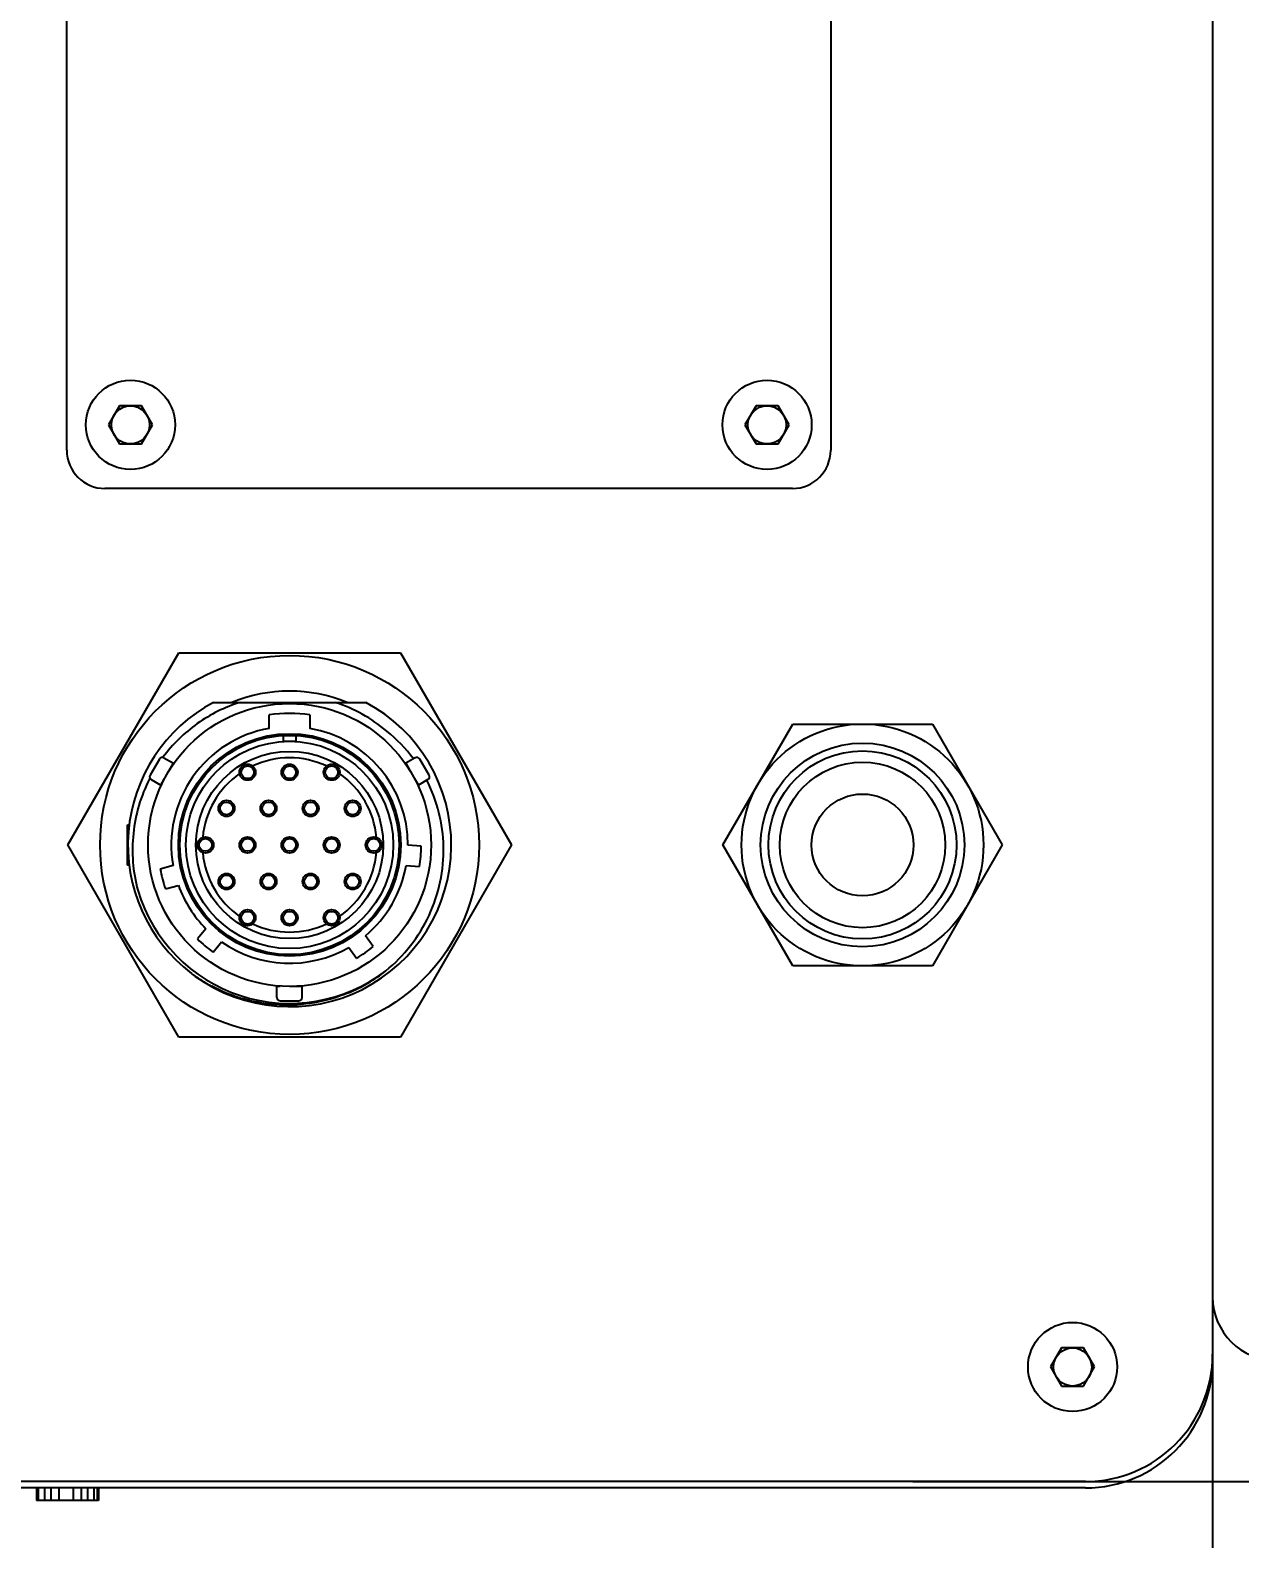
# Model space of a CAD drawing. Header units: millimetres. Extents: x 5828 to 7155, y 123 to 421.
# Drawn here: x 6518.35 to 6523.1, y 227.45 to 233.37 of the extents above; entities that cross this region are included whole.
import ezdxf

# ---------------------------------------------------------------- set-up
doc = ezdxf.new("R2010")
doc.units = ezdxf.units.MM
doc.layers.add('外形图', color=7, linetype='Continuous')
doc.layers.add('尺寸标注', color=7, linetype='Continuous')
doc.styles.add('微软雅黑', font='msyh.ttc', dxfattribs={"height": 2})
doc.dimstyles.new('尺寸标注_1_20比例', dxfattribs={"dimtxt": 1.5, "dimasz": 1.25, "dimexe": 0.5, "dimexo": 0.4, "dimgap": 0.5, "dimtad": 1, "dimdec": 1, "dimlfac": 20, "dimdsep": 46, "dimtxsty": '微软雅黑', "dimcen": 0.09, "dimadec": 0, "dimazin": 0, "dimtp": 0.01, "dimtm": 0.01, "dimtfac": 1, "dimtdec": 1, "dimtofl": 0, "dimtmove": 0, "dimatfit": 3, "dimfxl": 1, "dimtolj": 1, "dimarcsym": 0})

# ---------------------------------------------------------------- blocks, each defined once
blk = doc.blocks.new('*D1059')
at = {"layer": 'Defpoints', "color": 0}
for p in [(6521.0933, 236.1739), (6521.4123, 227.6737), (6533.7991, 227.6737)]:
    blk.add_point(p, dxfattribs=at)
at = {"layer": '尺寸标注', "color": 0, "linetype": 'Continuous', "lineweight": -2}
for p, q in [((6521.4933, 236.1739), (6534.2991, 236.1739)), ((6533.7991, 234.9239), (6533.7991, 228.9237)), ((6521.8123, 227.6737), (6534.2991, 227.6737))]:
    blk.add_line(p, q, dxfattribs=at)
at = {"layer": '尺寸标注', "color": 0}
for points in [[(6534.0075, 234.9239), (6533.5908, 234.9239), (6533.7991, 236.1739)], [(6533.5908, 228.9237), (6534.0075, 228.9237), (6533.7991, 227.6737)]]:
    blk.add_solid(points, dxfattribs=at)
at = {"layer": '尺寸标注', "color": 0, "insert": (6532.2085, 231.9238), "char_height": 2, "attachment_point": 5, "rotation": 90, "style": '微软雅黑'}
blk.add_mtext('\\A1;\\A1;{\\H1.05x;170}', dxfattribs=at)
blk = doc.blocks.new('*D1060')
at = {"layer": 'Defpoints', "color": 0}
for p in [(6511.7396, 231.3231), (6522.9899, 231.2412), (6511.7396, 221.9691)]:
    blk.add_point(p, dxfattribs=at)
at = {"layer": '尺寸标注', "color": 0, "linetype": 'Continuous', "lineweight": -2}
for p, q in [((6511.7396, 230.9231), (6511.7396, 221.4691)), ((6522.9899, 230.8412), (6522.9899, 221.4691)), ((6521.7399, 221.9691), (6512.9896, 221.9691))]:
    blk.add_line(p, q, dxfattribs=at)
at = {"layer": '尺寸标注', "color": 0}
for points in [[(6512.9896, 222.1775), (6512.9896, 221.7608), (6511.7396, 221.9691)], [(6521.7399, 221.7608), (6521.7399, 222.1775), (6522.9899, 221.9691)]]:
    blk.add_solid(points, dxfattribs=at)
at = {"layer": '尺寸标注', "color": 0, "insert": (6517.3647, 223.555), "char_height": 2, "attachment_point": 5, "style": '微软雅黑'}
blk.add_mtext('\\A1;\\A1;{\\H1.05x;225}', dxfattribs=at)

msp = doc.modelspace()

# ---------------------------------------------------------------- linework, layer by layer
at = {"layer": '外形图', "color": 0, "linetype": 'Continuous'}
for p, q in [((6522.9899, 235.6739), (6522.9899, 228.1737)), ((6518.4898, 231.7238), (6518.4898, 234.8739)), ((6521.4898, 234.8739), (6521.4898, 231.7238)), ((6518.6965, 231.8988), (6518.6532, 231.8238)), ((6518.7831, 231.8988), (6518.6965, 231.8988)), ((6518.8264, 231.8238), (6518.7831, 231.8988)), ((6521.1965, 231.8988), (6521.1532, 231.8238)), ((6521.2831, 231.8988), (6521.1965, 231.8988)), ((6521.3264, 231.8238), (6521.2831, 231.8988)), ((6518.6532, 231.8238), (6518.6965, 231.7488)), ((6518.7831, 231.7488), (6518.8264, 231.8238)), ((6521.1532, 231.8238), (6521.1965, 231.7488)), ((6521.2831, 231.7488), (6521.3264, 231.8238)), ((6518.6965, 231.7488), (6518.7831, 231.7488)), ((6521.1965, 231.7488), (6521.2831, 231.7488)), ((6521.3398, 231.5738), (6518.6398, 231.5738)), ((6518.4937, 230.1738), (6518.9292, 230.9282)), ((6518.9292, 230.9282), (6519.8003, 230.9282)), ((6519.8003, 230.9282), (6520.2359, 230.1738)), ((6519.0655, 230.7338), (6519.664, 230.7338)), ((6519.2848, 230.6316), (6519.2848, 230.6844)), ((6519.4448, 230.6844), (6519.4448, 230.6316)), ((6521.0664, 230.1738), (6521.3406, 230.6488)), ((6521.3406, 230.6488), (6521.8891, 230.6488)), ((6521.8891, 230.6488), (6522.1633, 230.1738)), ((6519.3394, 230.6035), (6519.3394, 230.5814)), ((6519.3394, 230.5814), (6519.3902, 230.5814)), ((6519.3902, 230.5814), (6519.3902, 230.6035)), ((6518.8536, 230.5114), (6518.8168, 230.4476)), ((6518.8676, 230.5183), (6518.8671, 230.5176)), ((6518.871, 230.5161), (6518.9083, 230.4945)), ((6518.8934, 230.4686), (6518.9083, 230.4945)), ((6519.8586, 230.5161), (6519.8212, 230.4945)), ((6519.8212, 230.4945), (6519.8361, 230.4686)), ((6519.9128, 230.4476), (6519.876, 230.5114)), ((6518.8214, 230.4303), (6518.8588, 230.4087)), ((6518.8588, 230.4087), (6518.8737, 230.4345)), ((6518.9031, 230.4854), (6518.9043, 230.4847)), ((6519.8265, 230.4854), (6519.8252, 230.4847)), ((6519.8558, 230.4345), (6519.8707, 230.4087)), ((6519.9081, 230.4303), (6519.8707, 230.4087)), ((6518.8641, 230.4178), (6518.8653, 230.417)), ((6519.8655, 230.4178), (6519.8643, 230.417)), ((6518.7285, 230.2531), (6518.7347, 230.2531)), ((6518.7285, 230.0944), (6518.7285, 230.2531)), ((6518.9292, 229.4193), (6518.4937, 230.1738)), ((6520.2359, 230.1738), (6519.8003, 229.4193)), ((6519.8817, 230.1687), (6519.8296, 230.1732)), ((6521.3406, 229.6987), (6521.0664, 230.1738)), ((6522.1633, 230.1738), (6521.8891, 229.6987)), ((6518.7347, 230.0944), (6518.7285, 230.0944)), ((6518.9071, 230.0925), (6518.8566, 230.079)), ((6519.8226, 230.0935), (6519.8747, 230.089)), ((6518.8773, 230.0017), (6518.9278, 230.0152)), ((6519.0365, 229.8447), (6519.0029, 229.8047)), ((6519.0642, 229.7533), (6519.0977, 229.7933)), ((6519.6931, 229.7745), (6519.6632, 229.8173)), ((6519.5976, 229.7714), (6519.6276, 229.7287)), ((6521.8891, 229.6987), (6521.3406, 229.6987)), ((6518.9932, 229.6591), (6518.9928, 229.6594)), ((6519.0516, 229.6228), (6519.051, 229.6232)), ((6519.3152, 229.5749), (6519.3152, 229.6181)), ((6519.3274, 229.6181), (6519.3153, 229.6181)), ((6519.3257, 229.6181), (6519.3257, 229.6195)), ((6519.4143, 229.6181), (6519.3648, 229.6181)), ((6519.4038, 229.6181), (6519.4038, 229.6195)), ((6519.4143, 229.5749), (6519.4143, 229.6181)), ((6519.328, 229.5622), (6519.4016, 229.5622)), ((6519.8003, 229.4193), (6518.9292, 229.4193)), ((6522.3966, 228.1987), (6522.3533, 228.1237)), ((6522.4832, 228.1987), (6522.3966, 228.1987)), ((6522.5265, 228.1237), (6522.4832, 228.1987)), ((6522.3533, 228.1237), (6522.3966, 228.0487)), ((6522.4832, 228.0487), (6522.5265, 228.1237)), ((6522.3966, 228.0487), (6522.4832, 228.0487)), ((6522.4899, 227.6737), (6512.2396, 227.6737)), ((6522.4899, 227.6487), (6512.2396, 227.6487)), ((6518.371, 227.6487), (6518.371, 227.5987)), ((6518.3773, 227.6487), (6518.3773, 227.5987)), ((6518.4023, 227.6487), (6518.4023, 227.5987)), ((6518.4273, 227.6487), (6518.4273, 227.5987)), ((6518.4585, 227.6487), (6518.4585, 227.5987)), ((6518.5148, 227.6487), (6518.5148, 227.5987)), ((6518.546, 227.6487), (6518.546, 227.5987)), ((6518.571, 227.6487), (6518.571, 227.5987)), ((6518.596, 227.6487), (6518.596, 227.5987)), ((6518.6085, 227.6487), (6518.6085, 227.5987)), ((6518.6148, 227.6487), (6518.6148, 227.5987)), ((6518.6148, 227.5987), (6518.371, 227.5987))]:
    msp.add_line(p, q, dxfattribs=at)
for centre, radius in [((6518.7398, 231.8238), 0.175), ((6521.2398, 231.8238), 0.175), ((6518.7398, 231.8238), 0.075), ((6521.2398, 231.8238), 0.075), ((6519.3648, 230.1738), 0.7442), ((6519.3648, 230.1738), 0.5556), ((6519.3648, 230.1738), 0.4369), ((6521.6148, 230.1738), 0.475), ((6519.3648, 230.1738), 0.4305), ((6519.3648, 230.1738), 0.407), ((6521.6148, 230.1738), 0.4), ((6519.3648, 230.1738), 0.3677), ((6519.1997, 230.4595), 0.0318), ((6519.3648, 230.4595), 0.0318), ((6519.5299, 230.4595), 0.0318), ((6521.6148, 230.1738), 0.3693), ((6521.6148, 230.1738), 0.325), ((6519.1997, 230.4595), 0.025), ((6519.3648, 230.4595), 0.025), ((6519.5299, 230.4595), 0.025), ((6521.6148, 230.1738), 0.2), ((6519.1171, 230.3173), 0.0318), ((6519.1171, 230.3173), 0.025), ((6519.2822, 230.3173), 0.0318), ((6519.2822, 230.3173), 0.025), ((6519.4473, 230.3173), 0.0318), ((6519.4473, 230.3173), 0.025), ((6519.6124, 230.3173), 0.0318), ((6519.6124, 230.3173), 0.025), ((6519.0346, 230.1738), 0.0318), ((6519.0346, 230.1738), 0.025), ((6519.1997, 230.1738), 0.0318), ((6519.1997, 230.1738), 0.025), ((6519.3648, 230.1738), 0.0318), ((6519.3648, 230.1738), 0.025), ((6519.5299, 230.1738), 0.0318), ((6519.5299, 230.1738), 0.025), ((6519.695, 230.1738), 0.0318), ((6519.695, 230.1738), 0.025), ((6519.1171, 230.0302), 0.0318), ((6519.1171, 230.0302), 0.025), ((6519.2822, 230.0302), 0.0318), ((6519.2822, 230.0302), 0.025), ((6519.4473, 230.0302), 0.0318), ((6519.4473, 230.0302), 0.025), ((6519.6124, 230.0302), 0.0318), ((6519.6124, 230.0302), 0.025), ((6519.1997, 229.888), 0.0318), ((6519.1997, 229.888), 0.025), ((6519.3648, 229.888), 0.0318), ((6519.3648, 229.888), 0.025), ((6519.5299, 229.888), 0.0318), ((6519.5299, 229.888), 0.025), ((6522.4399, 228.1237), 0.175), ((6522.4399, 228.1237), 0.075)]:
    msp.add_circle(centre, radius, dxfattribs=at)
for centre, radius, start, end in [((6518.6398, 231.7238), 0.15, 180, 270), ((6521.3398, 231.7238), 0.15, 270, 0), ((6519.3648, 230.1738), 0.635, 118.11543, 232.58488), ((6519.3648, 230.1738), 0.635, 234.17111, 61.88457), ((6519.3648, 230.1738), 0.6042, 67.96151, 112.0346), ((6519.3648, 230.1738), 0.5877, 49.50001, 72.37802), ((6519.3648, 230.1738), 0.5169, 81.09532, 98.90468), ((6519.3648, 230.1738), 0.4648, 99.91175, 190.0627), ((6519.3648, 230.1738), 0.4648, 359.9373, 80.08825), ((6519.3783, 230.1598), 0.5898, 36.67796, 51.38535), ((6518.8646, 230.5051), 0.0127, 60, 150), ((6519.3648, 230.1738), 0.3423, 64.97698, 115.02302), ((6519.865, 230.5051), 0.0127, 30, 120), ((6519.3557, 230.1566), 0.6075, 152.66431, 152.90405), ((6518.8278, 230.4413), 0.0127, 150, 240), ((6519.3648, 230.1738), 0.3423, 125.01428, 174.99309), ((6519.3648, 230.1738), 0.3423, 5.00765, 54.98629), ((6519.9018, 230.4413), 0.0127, 300, 30), ((6519.3695, 230.1547), 0.6, 1.20818, 27.06461), ((6519.3648, 230.1738), 0.3423, 185.00765, 234.98629), ((6519.3648, 230.1738), 0.3423, 305.01428, 354.99309), ((6519.3648, 230.1738), 0.5169, 350.56112, 359.43888), ((6519.3648, 230.1738), 0.64, 185.38122, 187.19559), ((6519.3648, 230.1738), 0.5169, 190.56112, 199.43888), ((6519.3648, 230.1738), 0.4648, 309.9373, 350.0627), ((6519.3648, 230.1738), 0.6223, 196.58493, 307.41507), ((6519.3648, 230.1738), 0.4648, 199.9373, 225.0627), ((6519.3648, 230.1738), 0.3423, 244.97698, 295.02302), ((6519.3648, 230.1738), 0.5169, 225.56112, 234.43888), ((6519.3648, 230.1738), 0.4648, 234.9373, 300.0627), ((6519.3648, 230.1738), 0.5169, 300.56112, 309.43888), ((6519.3563, 230.1787), 0.6339, 233.46344, 235.00431), ((6519.3564, 230.1688), 0.6236, 292.58752, 308.30435), ((6519.3571, 230.1798), 0.6353, 235.05277, 241.19661), ((6519.3557, 230.1773), 0.6323, 241.26134, 242.03892), ((6519.328, 229.5749), 0.0127, 180, 270), ((6519.4016, 229.5749), 0.0127, 270, 0), ((6523.2399, 228.3987), 0.25, 180, 270), ((6522.4899, 228.1737), 0.5, 270, 0), ((6522.4899, 228.1487), 0.5, 270, 0)]:
    msp.add_arc(centre, radius, start, end, dxfattribs=at)
for points, knots in [([(6519.1712, 230.7338), (6519.1411, 230.7245), (6519.0822, 230.701), (6519.0008, 230.6523), (6518.928, 230.5914), (6518.8864, 230.5436), (6518.8676, 230.5183)], [0, 0, 0, 0, 0.249996, 0.499992, 0.749999, 1, 1, 1, 1]), ([(6518.8148, 230.4333), (6518.7978, 230.4), (6518.7698, 230.3301), (6518.7478, 230.2194), (6518.7462, 230.1065), (6518.7588, 230.0323), (6518.7684, 229.9961)], [0, 0, 0, 0, 0.249997, 0.499996, 0.749987, 1, 1, 1, 1]), ([(6519.7429, 229.6795), (6519.7788, 229.7087), (6519.8442, 229.7756), (6519.9173, 229.8951), (6519.9617, 230.0279), (6519.9704, 230.1211), (6519.9694, 230.1674)], [0, 0, 0, 0, 0.250014, 0.500008, 0.750004, 1, 1, 1, 1]), ([(6519.5959, 229.5931), (6519.5533, 229.5753), (6519.4637, 229.5493), (6519.3244, 229.5406), (6519.1866, 229.5627), (6519.1, 229.5971), (6519.0592, 229.6188)], [0, 0, 0, 0, 0.249997, 0.499995, 0.749999, 1, 1, 1, 1])]:
    msp.add_open_spline(points, degree=3, knots=knots, dxfattribs=at)

# ---------------------------------------------------------------- dimensions: what is measured, and where the dimension line sits
at = {"layer": '尺寸标注', "color": 0, "linetype": 'Continuous'}
dim = msp.add_linear_dim(base=(6533.7991, 227.6737), p1=(6521.0933, 236.1739), p2=(6521.4123, 227.6737), angle=90, text='\\A1;{\\H1.05x;170}', dimstyle='尺寸标注_1_20比例', override={"dimtxsty": '微软雅黑'}, dxfattribs=at)
dim.commit()
dim.dimension.update_dxf_attribs({"geometry": '*D1059', "text_midpoint": (6532.2085, 231.9238)})
dim = msp.add_linear_dim(base=(6511.7396, 221.9691), p1=(6522.9899, 231.2412), p2=(6511.7396, 231.3231), text='\\A1;{\\H1.05x;225}', dimstyle='尺寸标注_1_20比例', override={"dimtxsty": '微软雅黑'}, dxfattribs=at)
dim.commit()
dim.dimension.update_dxf_attribs({"geometry": '*D1060', "text_midpoint": (6517.3647, 223.555)})

doc.saveas('drawing.dxf')
